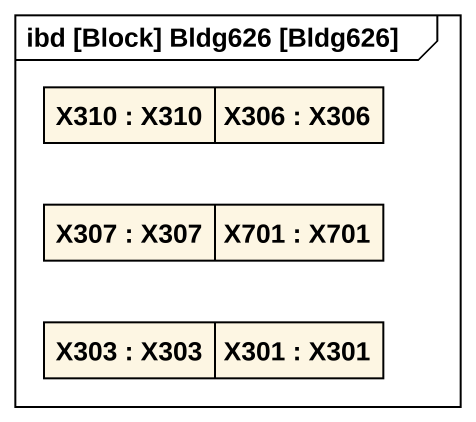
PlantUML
@startuml
mainframe ibd [Block] Bldg626 [Bldg626]
rectangle "X310 : X310" as X310
rectangle "X306 : X306" as X306
rectangle "X307 : X307" as X307
rectangle "X701 : X701" as X701
rectangle "X303 : X303" as X303
rectangle "X301 : X301" as X301
@enduml
